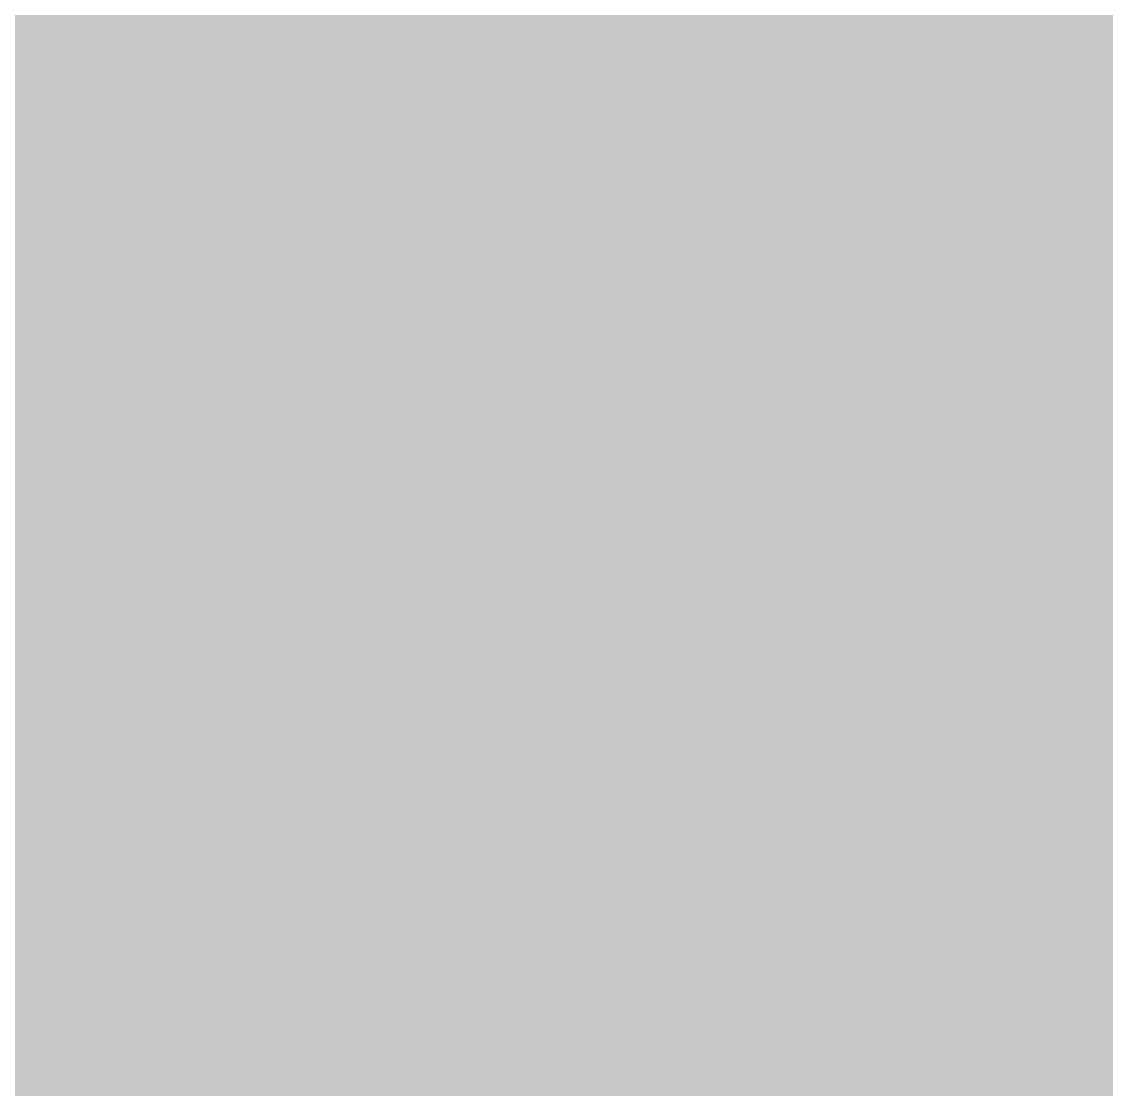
# Model space of a CAD drawing. Header units: inches. Extents: x 267136 to 306747, y 5028981 to 5062930.
# Drawn here: x 282080 to 285159, y 5035779 to 5038811 of the extents above; entities that cross this region are included whole.
import ezdxf

# ---------------------------------------------------------------- set-up
doc = ezdxf.new("R2010")
doc.units = ezdxf.units.IN
doc.header["$MEASUREMENT"] = 0

msp = doc.modelspace()

# ---------------------------------------------------------------- hatches: boundary and pattern name
for points in [[(282326.834, 5038659.736), (282261.694, 5038659.97), (282196.555, 5038660.204), (282131.415, 5038660.438), (282066.275, 5038660.674), (282001.136, 5038660.91), (281935.996, 5038661.146), (281870.856, 5038661.385), (281838.287, 5038661.503), (281838.626, 5038754.112), (281838.964, 5038846.721), (281839.303, 5038939.329), (281839.557, 5039008.785), (281872.125, 5039008.667), (281937.261, 5039008.429), (282002.396, 5039008.192), (282067.533, 5039007.956), (282132.669, 5039007.721), (282197.805, 5039007.485), (282262.94, 5039007.252), (282328.077, 5039007.019), (282327.828, 5038937.562), (282327.497, 5038844.953), (282327.165, 5038752.345), (282326.834, 5038659.736)], [(282815.381, 5038658.007), (282782.812, 5038658.121), (282652.532, 5038658.579), (282587.393, 5038658.81), (282522.253, 5038659.04), (282457.113, 5038659.271), (282391.974, 5038659.504), (282326.834, 5038659.736), (282327.165, 5038752.345), (282327.497, 5038844.953), (282327.828, 5038937.562), (282328.077, 5039007.019), (282393.213, 5039006.785), (282458.349, 5039006.554), (282523.484, 5039006.322), (282588.621, 5039006.091), (282653.757, 5039005.861), (282718.893, 5039005.632), (282784.028, 5039005.403), (282816.597, 5039005.289), (282816.354, 5038935.833), (282816.029, 5038843.225), (282815.705, 5038750.615), (282815.381, 5038658.007)], [(283303.928, 5038656.316), (283238.788, 5038656.539), (283173.648, 5038656.764), (283108.51, 5038656.988), (283043.37, 5038657.213), (282978.23, 5038657.439), (282913.091, 5038657.666), (282847.951, 5038657.894), (282815.381, 5038658.007), (282815.705, 5038750.615), (282816.029, 5038843.225), (282816.354, 5038935.833), (282816.597, 5039005.289), (282849.165, 5039005.175), (282979.437, 5039004.721), (283044.573, 5039004.495), (283174.845, 5039004.045), (283239.98, 5039003.821), (283305.117, 5039003.598), (283304.879, 5038934.142), (283304.562, 5038841.533), (283304.245, 5038748.925), (283303.928, 5038656.316)], [(283792.476, 5038654.663), (283759.905, 5038654.771), (283694.766, 5038654.99), (283564.486, 5038655.43), (283499.347, 5038655.65), (283434.207, 5038655.871), (283369.067, 5038656.094), (283303.928, 5038656.316), (283304.245, 5038748.925), (283304.562, 5038841.533), (283304.879, 5038934.142), (283305.117, 5039003.598), (283370.253, 5039003.375), (283435.389, 5039003.153), (283500.524, 5039002.932), (283565.661, 5039002.712), (283630.797, 5039002.491), (283695.933, 5039002.272), (283761.068, 5039002.054), (283793.637, 5039001.944), (283793.404, 5038932.488), (283793.095, 5038839.88), (283792.785, 5038747.271), (283792.476, 5038654.663)], [(284281.022, 5038653.048), (284215.883, 5038653.261), (284150.743, 5038653.475), (284085.604, 5038653.689), (284020.464, 5038653.904), (283955.324, 5038654.12), (283890.185, 5038654.337), (283825.045, 5038654.554), (283792.476, 5038654.663), (283792.785, 5038747.271), (283793.095, 5038839.88), (283793.404, 5038932.488), (283793.637, 5039001.944), (283826.205, 5039001.836), (283956.477, 5039001.402), (284021.613, 5039001.187), (284086.749, 5039000.971), (284217.021, 5039000.543), (284282.157, 5039000.33), (284281.93, 5038930.873), (284281.627, 5038838.265), (284281.325, 5038745.656), (284281.022, 5038653.048)], [(284769.569, 5038651.471), (284736.999, 5038651.574), (284671.859, 5038651.783), (284606.721, 5038651.992), (284476.441, 5038652.412), (284411.302, 5038652.623), (284346.162, 5038652.835), (284281.022, 5038653.048), (284281.325, 5038745.656), (284281.627, 5038838.265), (284281.93, 5038930.873), (284282.157, 5039000.33), (284347.293, 5039000.117), (284412.429, 5038999.905), (284477.564, 5038999.694), (284542.701, 5038999.483), (284607.837, 5038999.274), (284672.973, 5038999.064), (284738.108, 5038998.856), (284770.677, 5038998.753), (284770.455, 5038929.296), (284770.16, 5038836.687), (284769.864, 5038744.079), (284769.569, 5038651.471)], [(285258.116, 5038649.932), (285192.977, 5038650.135), (285127.837, 5038650.338), (285062.697, 5038650.543), (284997.558, 5038650.748), (284932.418, 5038650.953), (284867.278, 5038651.16), (284802.139, 5038651.367), (284769.569, 5038651.471), (284769.864, 5038744.079), (284770.16, 5038836.687), (284770.455, 5038929.296), (284770.677, 5038998.753), (284803.245, 5038998.648), (284868.381, 5038998.441), (284998.653, 5038998.029), (285063.789, 5038997.824), (285194.061, 5038997.416), (285259.197, 5038997.214), (285258.98, 5038927.757), (285258.692, 5038835.148), (285258.116, 5038649.932)], [(282325.592, 5038312.455), (282260.448, 5038312.688), (282195.305, 5038312.922), (282130.162, 5038313.157), (282065.019, 5038313.393), (281999.875, 5038313.629), (281934.732, 5038313.865), (281869.589, 5038314.103), (281837.018, 5038314.222), (281837.271, 5038383.678), (281837.61, 5038476.286), (281837.948, 5038568.895), (281838.287, 5038661.503), (281870.856, 5038661.385), (281935.996, 5038661.146), (282001.136, 5038660.91), (282066.275, 5038660.674), (282131.415, 5038660.438), (282196.555, 5038660.204), (282261.694, 5038659.97), (282326.834, 5038659.736), (282326.503, 5038567.128), (282326.171, 5038474.52), (282325.84, 5038381.911), (282325.592, 5038312.455)], [(282814.165, 5038310.726), (282781.594, 5038310.84), (282716.451, 5038311.068), (282651.308, 5038311.298), (282586.164, 5038311.527), (282521.021, 5038311.759), (282455.878, 5038311.99), (282390.734, 5038312.222), (282325.592, 5038312.455), (282325.84, 5038381.911), (282326.171, 5038474.52), (282326.503, 5038567.128), (282326.834, 5038659.736), (282391.974, 5038659.504), (282457.113, 5038659.271), (282522.253, 5038659.04), (282587.393, 5038658.81), (282652.532, 5038658.579), (282782.812, 5038658.121), (282815.381, 5038658.007), (282815.057, 5038565.398), (282814.732, 5038472.79), (282814.165, 5038310.726)], [(283302.739, 5038309.034), (283237.597, 5038309.258), (283172.453, 5038309.481), (283107.31, 5038309.706), (283042.167, 5038309.932), (282977.023, 5038310.157), (282846.737, 5038310.611), (282814.165, 5038310.726), (282814.732, 5038472.79), (282815.057, 5038565.398), (282815.381, 5038658.007), (282847.951, 5038657.894), (282913.091, 5038657.666), (282978.23, 5038657.439), (283043.37, 5038657.213), (283108.51, 5038656.988), (283173.648, 5038656.764), (283238.788, 5038656.539), (283303.928, 5038656.316), (283303.611, 5038563.708), (283303.294, 5038471.099), (283302.978, 5038378.49), (283302.739, 5038309.034)], [(283791.313, 5038307.381), (283758.742, 5038307.49), (283693.599, 5038307.709), (283628.455, 5038307.928), (283563.312, 5038308.147), (283498.169, 5038308.368), (283367.883, 5038308.812), (283302.739, 5038309.034), (283302.978, 5038378.49), (283303.294, 5038471.099), (283303.611, 5038563.708), (283303.928, 5038656.316), (283369.067, 5038656.094), (283434.207, 5038655.871), (283499.347, 5038655.65), (283564.486, 5038655.43), (283694.766, 5038654.99), (283759.905, 5038654.771), (283792.476, 5038654.663), (283792.165, 5038562.055), (283791.855, 5038469.446), (283791.546, 5038376.838), (283791.313, 5038307.381)], [(284279.888, 5038305.766), (284214.744, 5038305.979), (284149.602, 5038306.193), (284084.458, 5038306.407), (284019.314, 5038306.623), (283954.172, 5038306.839), (283889.028, 5038307.055), (283823.885, 5038307.272), (283791.313, 5038307.381), (283791.546, 5038376.838), (283791.855, 5038469.446), (283792.165, 5038562.055), (283792.476, 5038654.663), (283825.045, 5038654.554), (283890.185, 5038654.337), (283955.324, 5038654.12), (284020.464, 5038653.904), (284085.604, 5038653.689), (284150.743, 5038653.475), (284215.883, 5038653.261), (284281.022, 5038653.048), (284280.72, 5038560.439), (284280.114, 5038375.223), (284279.888, 5038305.766)], [(284768.462, 5038304.189), (284735.89, 5038304.293), (284670.747, 5038304.501), (284605.604, 5038304.711), (284540.461, 5038304.92), (284475.317, 5038305.131), (284410.174, 5038305.342), (284279.888, 5038305.766), (284280.114, 5038375.223), (284280.72, 5038560.439), (284281.022, 5038653.048), (284346.162, 5038652.835), (284411.302, 5038652.623), (284476.441, 5038652.412), (284606.721, 5038651.992), (284671.859, 5038651.783), (284736.999, 5038651.574), (284769.569, 5038651.471), (284769.273, 5038558.862), (284768.979, 5038466.254), (284768.684, 5038373.646), (284768.462, 5038304.189)], [(285257.036, 5038302.649), (285191.893, 5038302.853), (285126.749, 5038303.057), (285061.606, 5038303.261), (284996.463, 5038303.466), (284931.319, 5038303.672), (284866.177, 5038303.878), (284801.033, 5038304.085), (284768.462, 5038304.189), (284768.684, 5038373.646), (284768.979, 5038466.254), (284769.273, 5038558.862), (284769.569, 5038651.471), (284802.139, 5038651.367), (284867.278, 5038651.16), (284932.418, 5038650.953), (284997.558, 5038650.748), (285062.697, 5038650.543), (285127.837, 5038650.338), (285192.977, 5038650.135), (285258.116, 5038649.932), (285257.828, 5038557.323), (285257.54, 5038464.715), (285257.252, 5038372.106), (285257.036, 5038302.649)], [(282324.349, 5037965.173), (282259.202, 5037965.406), (282194.056, 5037965.641), (282128.908, 5037965.875), (282063.762, 5037966.111), (281998.615, 5037966.347), (281868.321, 5037966.821), (281835.748, 5037966.94), (281835.917, 5038013.244), (281836.256, 5038105.853), (281836.594, 5038198.461), (281836.933, 5038291.069), (281837.018, 5038314.222), (281869.589, 5038314.103), (281934.732, 5038313.865), (281999.875, 5038313.629), (282065.019, 5038313.393), (282130.162, 5038313.157), (282195.305, 5038312.922), (282260.448, 5038312.688), (282325.592, 5038312.455), (282325.509, 5038289.303), (282325.178, 5038196.694), (282324.846, 5038104.086), (282324.515, 5038011.478), (282324.349, 5037965.173)], [(282812.95, 5037963.444), (282780.377, 5037963.558), (282715.229, 5037963.787), (282650.083, 5037964.017), (282584.937, 5037964.246), (282519.789, 5037964.477), (282454.643, 5037964.708), (282389.496, 5037964.94), (282324.349, 5037965.173), (282324.515, 5038011.478), (282324.846, 5038104.086), (282325.178, 5038196.694), (282325.509, 5038289.303), (282325.592, 5038312.455), (282390.734, 5038312.222), (282455.878, 5038311.99), (282521.021, 5038311.759), (282586.164, 5038311.527), (282651.308, 5038311.298), (282716.451, 5038311.068), (282781.594, 5038310.84), (282814.165, 5038310.726), (282814.084, 5038287.573), (282813.761, 5038194.965), (282813.437, 5038102.356), (282813.112, 5038009.748), (282812.95, 5037963.444)], [(283301.551, 5037961.753), (283236.404, 5037961.977), (283171.258, 5037962.2), (283106.11, 5037962.425), (283040.964, 5037962.65), (282975.817, 5037962.876), (282845.523, 5037963.33), (282812.95, 5037963.444), (282813.112, 5038009.748), (282813.437, 5038102.356), (282813.761, 5038194.965), (282814.084, 5038287.573), (282814.165, 5038310.726), (282846.737, 5038310.611), (282977.023, 5038310.157), (283042.167, 5038309.932), (283107.31, 5038309.706), (283172.453, 5038309.481), (283237.597, 5038309.258), (283302.739, 5038309.034), (283302.66, 5038285.882), (283302.344, 5038193.273), (283302.026, 5038100.665), (283301.71, 5038008.057), (283301.551, 5037961.753)], [(283790.152, 5037960.1), (283757.579, 5037960.209), (283692.432, 5037960.428), (283627.285, 5037960.646), (283562.139, 5037960.866), (283496.991, 5037961.087), (283431.845, 5037961.309), (283366.698, 5037961.53), (283301.551, 5037961.753), (283301.71, 5038008.057), (283302.026, 5038100.665), (283302.344, 5038193.273), (283302.66, 5038285.882), (283302.739, 5038309.034), (283367.883, 5038308.812), (283498.169, 5038308.368), (283563.312, 5038308.147), (283628.455, 5038307.928), (283693.599, 5038307.709), (283758.742, 5038307.49), (283791.313, 5038307.381), (283791.236, 5038284.229), (283790.927, 5038191.621), (283790.616, 5038099.013), (283790.307, 5038006.404), (283790.152, 5037960.1)], [(284278.753, 5037958.484), (284213.606, 5037958.697), (284148.46, 5037958.911), (284083.312, 5037959.126), (284018.166, 5037959.341), (283953.02, 5037959.557), (283887.872, 5037959.773), (283822.726, 5037959.991), (283790.152, 5037960.1), (283790.307, 5038006.404), (283790.616, 5038099.013), (283790.927, 5038191.621), (283791.236, 5038284.229), (283791.313, 5038307.381), (283823.885, 5038307.272), (283889.028, 5038307.055), (283954.172, 5038306.839), (284019.314, 5038306.623), (284084.458, 5038306.407), (284149.602, 5038306.193), (284214.744, 5038305.979), (284279.888, 5038305.766), (284279.812, 5038282.614), (284279.51, 5038190.006), (284279.207, 5038097.397), (284278.904, 5038004.789), (284278.753, 5037958.484)], [(284767.354, 5037956.907), (284734.781, 5037957.012), (284669.634, 5037957.22), (284604.487, 5037957.429), (284539.341, 5037957.639), (284474.193, 5037957.85), (284409.047, 5037958.061), (284343.9, 5037958.272), (284278.753, 5037958.484), (284278.904, 5038004.789), (284279.207, 5038097.397), (284279.51, 5038190.006), (284279.812, 5038282.614), (284279.888, 5038305.766), (284410.174, 5038305.342), (284475.317, 5038305.131), (284540.461, 5038304.92), (284605.604, 5038304.711), (284670.747, 5038304.501), (284735.89, 5038304.293), (284768.462, 5038304.189), (284768.388, 5038281.037), (284768.093, 5038188.429), (284767.797, 5038095.82), (284767.502, 5038003.212), (284767.354, 5037956.907)], [(285255.955, 5037955.368), (285190.809, 5037955.571), (285060.515, 5037955.979), (284995.368, 5037956.185), (284930.222, 5037956.391), (284865.074, 5037956.597), (284799.928, 5037956.804), (284767.354, 5037956.907), (284767.502, 5038003.212), (284767.797, 5038095.82), (284768.093, 5038188.429), (284768.388, 5038281.037), (284768.462, 5038304.189), (284801.033, 5038304.085), (284866.177, 5038303.878), (284931.319, 5038303.672), (284996.463, 5038303.466), (285061.606, 5038303.261), (285126.749, 5038303.057), (285191.893, 5038302.853), (285257.036, 5038302.649), (285256.964, 5038279.498), (285256.676, 5038186.89), (285256.388, 5038094.281), (285256.1, 5038001.673), (285255.955, 5037955.368)], [(282323.106, 5037617.892), (282257.956, 5037618.125), (282192.806, 5037618.359), (282127.655, 5037618.594), (282062.505, 5037618.829), (281997.354, 5037619.065), (281932.204, 5037619.303), (281867.054, 5037619.54), (281834.479, 5037619.659), (281834.563, 5037642.811), (281834.901, 5037735.419), (281835.24, 5037828.027), (281835.578, 5037920.636), (281835.748, 5037966.94), (281868.321, 5037966.821), (281998.615, 5037966.347), (282063.762, 5037966.111), (282128.908, 5037965.875), (282194.056, 5037965.641), (282259.202, 5037965.406), (282324.349, 5037965.173), (282324.184, 5037918.869), (282323.852, 5037826.261), (282323.521, 5037733.652), (282323.106, 5037617.892)], [(282811.734, 5037616.163), (282779.159, 5037616.276), (282714.009, 5037616.506), (282648.858, 5037616.734), (282583.708, 5037616.965), (282518.558, 5037617.195), (282453.407, 5037617.427), (282388.257, 5037617.659), (282323.106, 5037617.892), (282323.521, 5037733.652), (282323.852, 5037826.261), (282324.184, 5037918.869), (282324.349, 5037965.173), (282389.496, 5037964.94), (282454.643, 5037964.708), (282519.789, 5037964.477), (282584.937, 5037964.246), (282650.083, 5037964.017), (282715.229, 5037963.787), (282780.377, 5037963.558), (282812.95, 5037963.444), (282812.788, 5037917.14), (282812.464, 5037824.531), (282812.14, 5037731.923), (282811.815, 5037639.314), (282811.734, 5037616.163)], [(283300.362, 5037614.472), (283235.212, 5037614.694), (283170.062, 5037614.919), (283104.911, 5037615.144), (283039.761, 5037615.369), (282974.61, 5037615.595), (282909.46, 5037615.821), (282844.31, 5037616.049), (282811.734, 5037616.163), (282811.815, 5037639.314), (282812.14, 5037731.923), (282812.464, 5037824.531), (282812.788, 5037917.14), (282812.95, 5037963.444), (282845.523, 5037963.33), (282975.817, 5037962.876), (283040.964, 5037962.65), (283106.11, 5037962.425), (283171.258, 5037962.2), (283236.404, 5037961.977), (283301.551, 5037961.753), (283301.393, 5037915.448), (283301.075, 5037822.84), (283300.759, 5037730.232), (283300.441, 5037637.624), (283300.362, 5037614.472)], [(283788.99, 5037612.818), (283756.415, 5037612.928), (283691.265, 5037613.146), (283626.114, 5037613.365), (283560.964, 5037613.585), (283495.813, 5037613.806), (283430.663, 5037614.027), (283365.513, 5037614.249), (283300.362, 5037614.472), (283300.441, 5037637.624), (283300.759, 5037730.232), (283301.075, 5037822.84), (283301.393, 5037915.448), (283301.551, 5037961.753), (283366.698, 5037961.53), (283431.845, 5037961.309), (283496.991, 5037961.087), (283562.139, 5037960.866), (283627.285, 5037960.646), (283692.432, 5037960.428), (283757.579, 5037960.209), (283790.152, 5037960.1), (283789.997, 5037913.796), (283789.687, 5037821.187), (283789.378, 5037728.579), (283789.068, 5037635.971), (283788.99, 5037612.818)], [(284277.619, 5037611.203), (284212.469, 5037611.416), (284147.317, 5037611.63), (284017.017, 5037612.06), (283951.866, 5037612.275), (283886.716, 5037612.492), (283821.565, 5037612.71), (283788.99, 5037612.818), (283789.068, 5037635.971), (283789.378, 5037728.579), (283789.687, 5037821.187), (283789.997, 5037913.796), (283790.152, 5037960.1), (283822.726, 5037959.991), (283887.872, 5037959.773), (283953.02, 5037959.557), (284018.166, 5037959.341), (284083.312, 5037959.126), (284148.46, 5037958.911), (284213.606, 5037958.697), (284278.753, 5037958.484), (284278.602, 5037912.181), (284278.3, 5037819.572), (284277.997, 5037726.964), (284277.694, 5037634.355), (284277.619, 5037611.203)], [(284766.247, 5037609.626), (284733.672, 5037609.73), (284668.521, 5037609.938), (284603.371, 5037610.147), (284538.221, 5037610.357), (284473.07, 5037610.567), (284342.77, 5037610.991), (284277.619, 5037611.203), (284277.694, 5037634.355), (284277.997, 5037726.964), (284278.3, 5037819.572), (284278.602, 5037912.181), (284278.753, 5037958.484), (284343.9, 5037958.272), (284409.047, 5037958.061), (284474.193, 5037957.85), (284539.341, 5037957.639), (284604.487, 5037957.429), (284669.634, 5037957.22), (284734.781, 5037957.012), (284767.354, 5037956.907), (284767.206, 5037910.604), (284766.911, 5037817.995), (284766.616, 5037725.387), (284766.32, 5037632.778), (284766.247, 5037609.626)], [(285254.875, 5037608.087), (285189.725, 5037608.29), (285124.574, 5037608.494), (285059.424, 5037608.698), (284994.273, 5037608.903), (284929.123, 5037609.108), (284863.973, 5037609.315), (284798.822, 5037609.522), (284766.247, 5037609.626), (284766.32, 5037632.778), (284766.616, 5037725.387), (284766.911, 5037817.995), (284767.206, 5037910.604), (284767.354, 5037956.907), (284799.928, 5037956.804), (284865.074, 5037956.597), (284930.222, 5037956.391), (284995.368, 5037956.185), (285060.515, 5037955.979), (285190.809, 5037955.571), (285255.955, 5037955.368), (285255.812, 5037909.064), (285255.523, 5037816.456), (285255.235, 5037723.848), (285254.947, 5037631.239), (285254.875, 5037608.087)], [(282321.864, 5037270.61), (282256.71, 5037270.844), (282191.556, 5037271.078), (282126.402, 5037271.313), (282061.248, 5037271.549), (281996.094, 5037271.784), (281930.94, 5037272.021), (281833.209, 5037272.378), (281833.548, 5037364.986), (281833.886, 5037457.595), (281834.225, 5037550.203), (281834.479, 5037619.659), (281867.054, 5037619.54), (281932.204, 5037619.303), (281997.354, 5037619.065), (282062.505, 5037618.829), (282127.655, 5037618.594), (282192.806, 5037618.359), (282257.956, 5037618.125), (282323.106, 5037617.892), (282322.858, 5037548.436), (282322.526, 5037455.827), (282322.195, 5037363.219), (282321.864, 5037270.61)], [(282810.52, 5037268.882), (282777.942, 5037268.996), (282647.634, 5037269.454), (282517.326, 5037269.914), (282321.864, 5037270.61), (282322.195, 5037363.219), (282322.526, 5037455.827), (282322.858, 5037548.436), (282323.106, 5037617.892), (282388.257, 5037617.659), (282453.407, 5037617.427), (282518.558, 5037617.195), (282583.708, 5037616.965), (282648.858, 5037616.734), (282714.009, 5037616.506), (282779.159, 5037616.276), (282811.734, 5037616.163), (282811.491, 5037546.706), (282810.843, 5037361.49), (282810.52, 5037268.882)], [(283299.174, 5037267.19), (283234.021, 5037267.414), (283168.866, 5037267.638), (283103.712, 5037267.862), (283038.559, 5037268.088), (282973.404, 5037268.313), (282908.25, 5037268.54), (282843.096, 5037268.768), (282810.52, 5037268.882), (282810.843, 5037361.49), (282811.491, 5037546.706), (282811.734, 5037616.163), (282844.31, 5037616.049), (282909.46, 5037615.821), (282974.61, 5037615.595), (283039.761, 5037615.369), (283104.911, 5037615.144), (283170.062, 5037614.919), (283235.212, 5037614.694), (283300.362, 5037614.472), (283300.125, 5037545.016), (283299.808, 5037452.407), (283299.491, 5037359.799), (283299.174, 5037267.19)], [(283787.829, 5037265.537), (283755.252, 5037265.646), (283690.099, 5037265.865), (283624.944, 5037266.084), (283494.636, 5037266.524), (283364.328, 5037266.968), (283299.174, 5037267.19), (283299.491, 5037359.799), (283299.808, 5037452.407), (283300.125, 5037545.016), (283300.362, 5037614.472), (283365.513, 5037614.249), (283430.663, 5037614.027), (283495.813, 5037613.806), (283560.964, 5037613.585), (283626.114, 5037613.365), (283691.265, 5037613.146), (283756.415, 5037612.928), (283788.99, 5037612.818), (283788.759, 5037543.362), (283788.448, 5037450.754), (283788.139, 5037358.146), (283787.829, 5037265.537)], [(284276.484, 5037263.922), (284211.33, 5037264.136), (284146.177, 5037264.35), (284081.022, 5037264.563), (283950.714, 5037264.995), (283885.561, 5037265.211), (283820.406, 5037265.429), (283787.829, 5037265.537), (283788.139, 5037358.146), (283788.448, 5037450.754), (283788.759, 5037543.362), (283788.99, 5037612.818), (283821.565, 5037612.71), (283886.716, 5037612.492), (283951.866, 5037612.275), (284017.017, 5037612.06), (284147.317, 5037611.63), (284212.469, 5037611.416), (284277.619, 5037611.203), (284277.392, 5037541.747), (284277.089, 5037449.139), (284276.787, 5037356.53), (284276.484, 5037263.922)], [(284765.14, 5037262.345), (284732.562, 5037262.449), (284667.408, 5037262.657), (284602.254, 5037262.866), (284537.101, 5037263.076), (284471.946, 5037263.287), (284406.792, 5037263.498), (284341.639, 5037263.71), (284276.484, 5037263.922), (284276.787, 5037356.53), (284277.089, 5037449.139), (284277.392, 5037541.747), (284277.619, 5037611.203), (284342.77, 5037610.991), (284473.07, 5037610.567), (284538.221, 5037610.357), (284603.371, 5037610.147), (284668.521, 5037609.938), (284733.672, 5037609.73), (284766.247, 5037609.626), (284766.025, 5037540.17), (284765.73, 5037447.562), (284765.435, 5037354.953), (284765.14, 5037262.345)], [(285253.795, 5037260.806), (285188.641, 5037261.009), (285123.486, 5037261.213), (285058.332, 5037261.417), (284993.179, 5037261.622), (284928.024, 5037261.828), (284862.87, 5037262.034), (284797.717, 5037262.241), (284765.14, 5037262.345), (284765.435, 5037354.953), (284765.73, 5037447.562), (284766.025, 5037540.17), (284766.247, 5037609.626), (284798.822, 5037609.522), (284863.973, 5037609.315), (284929.123, 5037609.108), (284994.273, 5037608.903), (285059.424, 5037608.698), (285124.574, 5037608.494), (285189.725, 5037608.29), (285254.875, 5037608.087), (285254.659, 5037538.631), (285254.371, 5037446.022), (285253.795, 5037260.806)], [(282320.622, 5036923.33), (282255.464, 5036923.563), (282190.307, 5036923.797), (282125.148, 5036924.032), (281994.834, 5036924.504), (281929.676, 5036924.74), (281864.519, 5036924.978), (281831.939, 5036925.097), (281832.193, 5036994.553), (281832.532, 5037087.161), (281832.87, 5037179.77), (281833.209, 5037272.378), (281930.94, 5037272.021), (281996.094, 5037271.784), (282061.248, 5037271.549), (282126.402, 5037271.313), (282191.556, 5037271.078), (282321.864, 5037270.61), (282321.532, 5037178.002), (282321.201, 5037085.395), (282320.87, 5036992.786), (282320.622, 5036923.33)], [(282809.304, 5036921.601), (282776.725, 5036921.715), (282711.567, 5036921.943), (282646.41, 5036922.173), (282581.252, 5036922.403), (282516.095, 5036922.634), (282450.937, 5036922.865), (282385.779, 5036923.097), (282320.622, 5036923.33), (282320.87, 5036992.786), (282321.201, 5037085.395), (282321.532, 5037178.002), (282321.864, 5037270.61), (282517.326, 5037269.914), (282647.634, 5037269.454), (282777.942, 5037268.996), (282810.52, 5037268.882), (282810.195, 5037176.273), (282809.304, 5036921.601)], [(283297.985, 5036919.909), (283232.828, 5036920.133), (283167.671, 5036920.356), (283102.513, 5036920.581), (283037.355, 5036920.807), (282972.198, 5036921.032), (282907.04, 5036921.26), (282841.883, 5036921.486), (282809.304, 5036921.601), (282810.195, 5037176.273), (282810.52, 5037268.882), (282843.096, 5037268.768), (282908.25, 5037268.54), (282973.404, 5037268.313), (283038.559, 5037268.088), (283103.712, 5037267.862), (283168.866, 5037267.638), (283234.021, 5037267.414), (283299.174, 5037267.19), (283298.54, 5037081.974), (283298.224, 5036989.365), (283297.985, 5036919.909)], [(283786.668, 5036918.257), (283754.089, 5036918.365), (283688.932, 5036918.584), (283623.773, 5036918.803), (283558.616, 5036919.023), (283493.459, 5036919.244), (283428.301, 5036919.465), (283363.144, 5036919.687), (283297.985, 5036919.909), (283298.224, 5036989.365), (283298.54, 5037081.974), (283299.174, 5037267.19), (283429.482, 5037266.746), (283494.636, 5037266.524), (283624.944, 5037266.084), (283690.099, 5037265.865), (283755.252, 5037265.646), (283787.829, 5037265.537), (283787.52, 5037172.929), (283787.21, 5037080.32), (283786.9, 5036987.713), (283786.668, 5036918.257)], [(284275.35, 5036916.642), (284210.192, 5036916.854), (284145.035, 5036917.068), (284079.877, 5036917.282), (284014.72, 5036917.498), (283949.562, 5036917.714), (283884.404, 5036917.931), (283819.247, 5036918.147), (283786.668, 5036918.257), (283786.9, 5036987.713), (283787.21, 5037080.32), (283787.52, 5037172.929), (283787.829, 5037265.537), (283820.406, 5037265.429), (283885.561, 5037265.211), (283950.714, 5037264.995), (284081.022, 5037264.563), (284146.177, 5037264.35), (284211.33, 5037264.136), (284276.484, 5037263.922), (284276.182, 5037171.313), (284275.879, 5037078.706), (284275.577, 5036986.098), (284275.35, 5036916.642)], [(284764.032, 5036915.064), (284731.453, 5036915.168), (284666.296, 5036915.377), (284535.98, 5036915.795), (284470.823, 5036916.006), (284405.665, 5036916.217), (284340.508, 5036916.429), (284275.35, 5036916.642), (284275.577, 5036986.098), (284275.879, 5037078.706), (284276.182, 5037171.313), (284276.484, 5037263.922), (284341.639, 5037263.71), (284406.792, 5037263.498), (284471.946, 5037263.287), (284537.101, 5037263.076), (284602.254, 5037262.866), (284667.408, 5037262.657), (284732.562, 5037262.449), (284765.14, 5037262.345), (284764.844, 5037169.736), (284764.549, 5037077.129), (284764.254, 5036984.521), (284764.032, 5036915.064)], [(285252.714, 5036913.525), (285187.557, 5036913.728), (285057.241, 5036914.136), (284992.084, 5036914.341), (284926.926, 5036914.547), (284861.769, 5036914.753), (284796.611, 5036914.96), (284764.032, 5036915.064), (284764.254, 5036984.521), (284764.549, 5037077.129), (284764.844, 5037169.736), (284765.14, 5037262.345), (284797.717, 5037262.241), (284862.87, 5037262.034), (284928.024, 5037261.828), (284993.179, 5037261.622), (285058.332, 5037261.417), (285123.486, 5037261.213), (285188.641, 5037261.009), (285253.795, 5037260.806), (285253.507, 5037168.197), (285253.219, 5037075.59), (285252.931, 5036982.981), (285252.714, 5036913.525)], [(282319.379, 5036576.049), (282254.218, 5036576.282), (282189.057, 5036576.517), (282123.896, 5036576.751), (282058.734, 5036576.986), (281928.412, 5036577.46), (281863.251, 5036577.697), (281830.67, 5036577.816), (281830.84, 5036624.12), (281831.178, 5036716.729), (281831.517, 5036809.337), (281831.854, 5036901.945), (281831.939, 5036925.097), (281864.519, 5036924.978), (281929.676, 5036924.74), (281994.834, 5036924.504), (282125.148, 5036924.032), (282190.307, 5036923.797), (282255.464, 5036923.563), (282320.622, 5036923.33), (282320.539, 5036900.178), (282320.208, 5036807.569), (282319.876, 5036714.961), (282319.545, 5036622.354), (282319.379, 5036576.049)], [(282808.089, 5036574.32), (282775.508, 5036574.434), (282645.186, 5036574.892), (282580.024, 5036575.122), (282449.702, 5036575.584), (282384.541, 5036575.816), (282319.379, 5036576.049), (282319.545, 5036622.354), (282319.876, 5036714.961), (282320.208, 5036807.569), (282320.539, 5036900.178), (282320.622, 5036923.33), (282385.779, 5036923.097), (282450.937, 5036922.865), (282516.095, 5036922.634), (282581.252, 5036922.403), (282646.41, 5036922.173), (282711.567, 5036921.943), (282809.304, 5036921.601), (282809.223, 5036898.448), (282808.898, 5036805.841), (282808.574, 5036713.232), (282808.25, 5036620.624), (282808.089, 5036574.32)], [(283296.798, 5036572.629), (283231.637, 5036572.852), (283166.476, 5036573.076), (283101.313, 5036573.301), (283036.152, 5036573.526), (282970.991, 5036573.752), (282840.669, 5036574.206), (282808.089, 5036574.32), (282808.25, 5036620.624), (282808.574, 5036713.232), (282808.898, 5036805.841), (282809.223, 5036898.448), (282809.304, 5036921.601), (282841.883, 5036921.486), (282907.04, 5036921.26), (282972.198, 5036921.032), (283037.355, 5036920.807), (283102.513, 5036920.581), (283167.671, 5036920.356), (283232.828, 5036920.133), (283297.985, 5036919.909), (283297.906, 5036896.758), (283297.59, 5036804.149), (283297.272, 5036711.541), (283296.956, 5036618.933), (283296.798, 5036572.629)], [(283785.507, 5036570.976), (283752.926, 5036571.085), (283687.765, 5036571.303), (283622.604, 5036571.522), (283557.442, 5036571.742), (283492.281, 5036571.963), (283427.12, 5036572.185), (283361.959, 5036572.406), (283296.798, 5036572.629), (283296.956, 5036618.933), (283297.272, 5036711.541), (283297.59, 5036804.149), (283297.906, 5036896.758), (283297.985, 5036919.909), (283363.144, 5036919.687), (283428.301, 5036919.465), (283493.459, 5036919.244), (283558.616, 5036919.023), (283623.773, 5036918.803), (283688.932, 5036918.584), (283754.089, 5036918.365), (283786.668, 5036918.257), (283786.591, 5036895.104), (283785.971, 5036709.888), (283785.661, 5036617.279), (283785.507, 5036570.976)], [(284274.216, 5036569.36), (284209.055, 5036569.573), (284143.894, 5036569.787), (284078.732, 5036570.002), (284013.571, 5036570.217), (283948.41, 5036570.433), (283883.248, 5036570.649), (283818.087, 5036570.867), (283785.507, 5036570.976), (283785.661, 5036617.279), (283785.971, 5036709.888), (283786.591, 5036895.104), (283786.668, 5036918.257), (283819.247, 5036918.147), (283884.404, 5036917.931), (283949.562, 5036917.714), (284014.72, 5036917.498), (284079.877, 5036917.282), (284145.035, 5036917.068), (284210.192, 5036916.854), (284275.35, 5036916.642), (284275.274, 5036893.489), (284274.972, 5036800.881), (284274.669, 5036708.272), (284274.367, 5036615.665), (284274.216, 5036569.36)], [(284762.925, 5036567.783), (284730.344, 5036567.888), (284665.183, 5036568.096), (284600.021, 5036568.305), (284469.699, 5036568.725), (284404.538, 5036568.937), (284339.377, 5036569.148), (284274.216, 5036569.36), (284274.367, 5036615.665), (284274.669, 5036708.272), (284274.972, 5036800.881), (284275.274, 5036893.489), (284275.35, 5036916.642), (284340.508, 5036916.429), (284405.665, 5036916.217), (284470.823, 5036916.006), (284535.98, 5036915.795), (284666.296, 5036915.377), (284731.453, 5036915.168), (284764.032, 5036915.064), (284763.958, 5036891.912), (284763.663, 5036799.304), (284763.368, 5036706.695), (284763.072, 5036614.088), (284762.925, 5036567.783)], [(285251.634, 5036566.244), (285186.473, 5036566.447), (285121.312, 5036566.651), (285056.15, 5036566.855), (284990.989, 5036567.061), (284925.828, 5036567.266), (284795.506, 5036567.68), (284762.925, 5036567.783), (284763.072, 5036614.088), (284763.368, 5036706.695), (284763.663, 5036799.304), (284763.958, 5036891.912), (284764.032, 5036915.064), (284796.611, 5036914.96), (284861.769, 5036914.753), (284926.926, 5036914.547), (284992.084, 5036914.341), (285057.241, 5036914.136), (285187.557, 5036913.728), (285252.714, 5036913.525), (285252.643, 5036890.373), (285252.354, 5036797.765), (285252.066, 5036705.156), (285251.634, 5036566.244)], [(282318.137, 5036228.769), (282252.973, 5036229.002), (282187.808, 5036229.236), (282057.478, 5036229.706), (281992.313, 5036229.942), (281927.148, 5036230.179), (281861.983, 5036230.417), (281829.401, 5036230.536), (281829.485, 5036253.687), (281829.824, 5036346.296), (281830.162, 5036438.904), (281830.501, 5036531.512), (281830.67, 5036577.816), (281863.251, 5036577.697), (281993.573, 5036577.223), (282058.734, 5036576.986), (282123.896, 5036576.751), (282189.057, 5036576.517), (282254.218, 5036576.282), (282319.379, 5036576.049), (282319.214, 5036529.745), (282318.883, 5036437.137), (282318.551, 5036344.528), (282318.22, 5036251.921), (282318.137, 5036228.769)], [(282806.873, 5036227.039), (282774.291, 5036227.153), (282643.961, 5036227.611), (282578.797, 5036227.842), (282513.632, 5036228.072), (282383.302, 5036228.536), (282318.137, 5036228.769), (282318.22, 5036251.921), (282318.551, 5036344.528), (282318.883, 5036437.137), (282319.214, 5036529.745), (282319.379, 5036576.049), (282384.541, 5036575.816), (282449.702, 5036575.584), (282580.024, 5036575.122), (282645.186, 5036574.892), (282775.508, 5036574.434), (282808.089, 5036574.32), (282807.927, 5036528.016), (282807.603, 5036435.407), (282807.278, 5036342.8), (282806.954, 5036250.191), (282806.873, 5036227.039)], [(283295.609, 5036225.349), (283230.444, 5036225.571), (283165.279, 5036225.796), (283100.115, 5036226.021), (283034.95, 5036226.245), (282969.785, 5036226.472), (282904.62, 5036226.698), (282839.456, 5036226.926), (282806.873, 5036227.039), (282806.954, 5036250.191), (282807.278, 5036342.8), (282807.603, 5036435.407), (282807.927, 5036528.016), (282808.089, 5036574.32), (282840.669, 5036574.206), (282970.991, 5036573.752), (283036.152, 5036573.526), (283101.313, 5036573.301), (283166.476, 5036573.076), (283231.637, 5036572.852), (283296.798, 5036572.629), (283296.639, 5036526.324), (283296.322, 5036433.717), (283296.006, 5036341.108), (283295.688, 5036248.5), (283295.609, 5036225.349)], [(283784.346, 5036223.695), (283751.763, 5036223.804), (283686.599, 5036224.022), (283556.269, 5036224.462), (283491.104, 5036224.683), (283425.938, 5036224.903), (283360.774, 5036225.126), (283295.609, 5036225.349), (283295.688, 5036248.5), (283296.006, 5036341.108), (283296.322, 5036433.717), (283296.639, 5036526.324), (283296.798, 5036572.629), (283361.959, 5036572.406), (283427.12, 5036572.185), (283492.281, 5036571.963), (283557.442, 5036571.742), (283622.604, 5036571.522), (283687.765, 5036571.303), (283752.926, 5036571.085), (283785.507, 5036570.976), (283785.352, 5036524.672), (283785.042, 5036432.063), (283784.732, 5036339.455), (283784.423, 5036246.847), (283784.346, 5036223.695)], [(284273.081, 5036222.08), (284207.917, 5036222.293), (284142.752, 5036222.507), (284012.422, 5036222.937), (283947.258, 5036223.152), (283816.928, 5036223.586), (283784.346, 5036223.695), (283784.423, 5036246.847), (283784.732, 5036339.455), (283785.042, 5036432.063), (283785.352, 5036524.672), (283785.507, 5036570.976), (283818.087, 5036570.867), (283883.248, 5036570.649), (283948.41, 5036570.433), (284013.571, 5036570.217), (284078.732, 5036570.002), (284143.894, 5036569.787), (284209.055, 5036569.573), (284274.216, 5036569.36), (284274.064, 5036523.057), (284273.762, 5036430.448), (284273.46, 5036337.84), (284273.157, 5036245.232), (284273.081, 5036222.08)], [(284761.817, 5036220.503), (284729.235, 5036220.606), (284598.905, 5036221.024), (284533.741, 5036221.234), (284468.576, 5036221.444), (284403.411, 5036221.655), (284338.246, 5036221.867), (284273.081, 5036222.08), (284273.157, 5036245.232), (284273.46, 5036337.84), (284273.762, 5036430.448), (284274.064, 5036523.057), (284274.216, 5036569.36), (284339.377, 5036569.148), (284404.538, 5036568.937), (284469.699, 5036568.725), (284600.021, 5036568.305), (284665.183, 5036568.096), (284730.344, 5036567.888), (284762.925, 5036567.783), (284762.777, 5036521.479), (284761.892, 5036243.655), (284761.817, 5036220.503)], [(285250.554, 5036218.964), (285185.389, 5036219.167), (285120.225, 5036219.37), (284989.895, 5036219.78), (284924.729, 5036219.985), (284859.564, 5036220.192), (284794.4, 5036220.399), (284761.817, 5036220.503), (284761.892, 5036243.655), (284762.777, 5036521.479), (284762.925, 5036567.783), (284795.506, 5036567.68), (284925.828, 5036567.266), (284990.989, 5036567.061), (285056.15, 5036566.855), (285121.312, 5036566.651), (285186.473, 5036566.447), (285251.634, 5036566.244), (285250.914, 5036334.724), (285250.626, 5036242.115), (285250.554, 5036218.964)], [(282316.895, 5035881.488), (282251.727, 5035881.722), (282186.559, 5035881.956), (282121.39, 5035882.19), (282056.222, 5035882.426), (281991.053, 5035882.662), (281925.885, 5035882.898), (281860.716, 5035883.137), (281828.132, 5035883.255), (281828.471, 5035975.863), (281828.809, 5036068.472), (281829.147, 5036161.079), (281829.401, 5036230.536), (281861.983, 5036230.417), (281927.148, 5036230.179), (281992.313, 5036229.942), (282057.478, 5036229.706), (282187.808, 5036229.236), (282252.973, 5036229.002), (282318.137, 5036228.769), (282317.889, 5036159.312), (282317.558, 5036066.704), (282317.227, 5035974.097), (282316.895, 5035881.488)], [(282805.658, 5035879.759), (282773.074, 5035879.873), (282707.905, 5035880.102), (282642.737, 5035880.331), (282577.568, 5035880.562), (282512.4, 5035880.792), (282447.231, 5035881.023), (282382.063, 5035881.256), (282316.895, 5035881.488), (282317.227, 5035974.097), (282317.558, 5036066.704), (282317.889, 5036159.312), (282318.137, 5036228.769), (282383.302, 5036228.536), (282513.632, 5036228.072), (282578.797, 5036227.842), (282643.961, 5036227.611), (282774.291, 5036227.153), (282806.873, 5036227.039), (282806.63, 5036157.583), (282806.307, 5036064.976), (282805.982, 5035972.367), (282805.658, 5035879.759)], [(283294.421, 5035878.067), (283229.253, 5035878.291), (283164.084, 5035878.515), (283098.916, 5035878.74), (283033.747, 5035878.965), (282968.579, 5035879.191), (282903.411, 5035879.418), (282838.242, 5035879.646), (282805.658, 5035879.759), (282805.982, 5035972.367), (282806.307, 5036064.976), (282806.63, 5036157.583), (282806.873, 5036227.039), (282839.456, 5036226.926), (282904.62, 5036226.698), (282969.785, 5036226.472), (283034.95, 5036226.245), (283100.115, 5036226.021), (283165.279, 5036225.796), (283230.444, 5036225.571), (283295.609, 5036225.349), (283295.372, 5036155.893), (283295.055, 5036063.284), (283294.738, 5035970.676), (283294.421, 5035878.067)], [(283783.185, 5035876.415), (283750.6, 5035876.523), (283685.432, 5035876.742), (283620.264, 5035876.962), (283555.095, 5035877.182), (283489.927, 5035877.402), (283424.758, 5035877.623), (283359.59, 5035877.846), (283294.421, 5035878.067), (283294.738, 5035970.676), (283295.055, 5036063.284), (283295.372, 5036155.893), (283295.609, 5036225.349), (283360.774, 5036225.126), (283425.938, 5036224.903), (283491.104, 5036224.683), (283556.269, 5036224.462), (283686.599, 5036224.022), (283751.763, 5036223.804), (283784.346, 5036223.695), (283784.113, 5036154.239), (283783.804, 5036061.631), (283783.494, 5035969.022), (283783.185, 5035876.415)], [(284271.947, 5035874.8), (284206.779, 5035875.013), (284141.61, 5035875.227), (284076.442, 5035875.441), (284011.273, 5035875.656), (283946.105, 5035875.872), (283815.769, 5035876.306), (283783.185, 5035876.415), (283783.494, 5035969.022), (283783.804, 5036061.631), (283784.113, 5036154.239), (283784.346, 5036223.695), (283816.928, 5036223.586), (283947.258, 5036223.152), (284012.422, 5036222.937), (284142.752, 5036222.507), (284207.917, 5036222.293), (284273.081, 5036222.08), (284272.854, 5036152.624), (284272.553, 5036060.016), (284272.25, 5035967.407), (284271.947, 5035874.8)], [(284760.711, 5035873.223), (284728.126, 5035873.326), (284662.958, 5035873.535), (284597.789, 5035873.744), (284467.453, 5035874.164), (284402.284, 5035874.375), (284337.116, 5035874.587), (284271.947, 5035874.8), (284272.25, 5035967.407), (284272.553, 5036060.016), (284272.854, 5036152.624), (284273.081, 5036222.08), (284338.246, 5036221.867), (284403.411, 5036221.655), (284468.576, 5036221.444), (284533.741, 5036221.234), (284598.905, 5036221.024), (284729.235, 5036220.606), (284761.817, 5036220.503), (284761.597, 5036151.047), (284761.301, 5036058.438), (284761.006, 5035965.83), (284760.711, 5035873.223)], [(285249.474, 5035871.684), (285184.306, 5035871.887), (285119.137, 5035872.09), (285053.969, 5035872.294), (284988.8, 5035872.499), (284923.632, 5035872.705), (284858.463, 5035872.911), (284793.295, 5035873.118), (284760.711, 5035873.223), (284761.006, 5035965.83), (284761.301, 5036058.438), (284761.597, 5036151.047), (284761.817, 5036220.503), (284794.4, 5036220.399), (284859.564, 5036220.192), (284924.729, 5036219.985), (284989.895, 5036219.78), (285120.225, 5036219.37), (285185.389, 5036219.167), (285250.554, 5036218.964), (285250.338, 5036149.508), (285250.05, 5036056.899), (285249.762, 5035964.291), (285249.474, 5035871.684)], [(282315.653, 5035534.208), (282250.48, 5035534.441), (282185.309, 5035534.676), (282120.137, 5035534.91), (281989.793, 5035535.382), (281859.449, 5035535.856), (281826.863, 5035535.976), (281827.116, 5035605.432), (281827.455, 5035698.039), (281827.794, 5035790.647), (281828.132, 5035883.255), (281860.716, 5035883.137), (281925.885, 5035882.898), (281991.053, 5035882.662), (282056.222, 5035882.426), (282121.39, 5035882.19), (282186.559, 5035881.956), (282316.895, 5035881.488), (282316.563, 5035788.88), (282315.901, 5035603.664), (282315.653, 5035534.208)], [(282804.443, 5035532.479), (282771.857, 5035532.593), (282706.685, 5035532.821), (282576.341, 5035533.281), (282445.997, 5035533.743), (282380.825, 5035533.976), (282315.653, 5035534.208), (282315.901, 5035603.664), (282316.563, 5035788.88), (282316.895, 5035881.488), (282382.063, 5035881.256), (282447.231, 5035881.023), (282512.4, 5035880.792), (282577.568, 5035880.562), (282642.737, 5035880.331), (282707.905, 5035880.102), (282773.074, 5035879.873), (282805.658, 5035879.759), (282804.443, 5035532.479)], [(283293.233, 5035530.788), (283228.062, 5035531.011), (283162.889, 5035531.235), (283032.545, 5035531.685), (282967.373, 5035531.911), (282837.029, 5035532.365), (282804.443, 5035532.479), (282805.658, 5035879.759), (282838.242, 5035879.646), (282903.411, 5035879.418), (282968.579, 5035879.191), (283033.747, 5035878.965), (283098.916, 5035878.74), (283164.084, 5035878.515), (283229.253, 5035878.291), (283294.421, 5035878.067), (283294.104, 5035785.46), (283293.787, 5035692.852), (283293.471, 5035600.244), (283293.233, 5035530.788)], [(283782.023, 5035529.135), (283749.437, 5035529.243), (283684.266, 5035529.462), (283619.093, 5035529.682), (283553.921, 5035529.901), (283423.577, 5035530.343), (283358.405, 5035530.565), (283293.233, 5035530.788), (283293.471, 5035600.244), (283293.787, 5035692.852), (283294.104, 5035785.46), (283294.421, 5035878.067), (283359.59, 5035877.846), (283424.758, 5035877.623), (283489.927, 5035877.402), (283555.095, 5035877.182), (283620.264, 5035876.962), (283685.432, 5035876.742), (283750.6, 5035876.523), (283783.185, 5035876.415), (283782.875, 5035783.807), (283782.565, 5035691.198), (283782.256, 5035598.591), (283782.023, 5035529.135)], [(284270.813, 5035527.52), (284205.642, 5035527.732), (284140.47, 5035527.946), (284075.297, 5035528.161), (284010.125, 5035528.376), (283944.953, 5035528.592), (283879.781, 5035528.809), (283814.609, 5035529.025), (283782.023, 5035529.135), (283782.256, 5035598.591), (283782.565, 5035691.198), (283782.875, 5035783.807), (283783.185, 5035876.415), (283815.769, 5035876.306), (283946.105, 5035875.872), (284011.273, 5035875.656), (284076.442, 5035875.441), (284141.61, 5035875.227), (284206.779, 5035875.013), (284271.947, 5035874.8), (284271.645, 5035782.191), (284271.343, 5035689.583), (284271.04, 5035596.976), (284270.813, 5035527.52)], [(284759.604, 5035525.942), (284727.018, 5035526.046), (284596.674, 5035526.464), (284531.501, 5035526.674), (284466.329, 5035526.884), (284401.157, 5035527.095), (284335.985, 5035527.307), (284270.813, 5035527.52), (284271.04, 5035596.976), (284271.343, 5035689.583), (284271.645, 5035782.191), (284271.947, 5035874.8), (284337.116, 5035874.587), (284402.284, 5035874.375), (284467.453, 5035874.164), (284597.789, 5035873.744), (284662.958, 5035873.535), (284728.126, 5035873.326), (284760.711, 5035873.223), (284760.415, 5035780.614), (284759.825, 5035595.398), (284759.604, 5035525.942)], [(285248.394, 5035524.403), (285183.222, 5035524.606), (285118.05, 5035524.81), (285052.878, 5035525.015), (284987.705, 5035525.22), (284922.533, 5035525.425), (284792.189, 5035525.839), (284759.604, 5035525.942), (284759.825, 5035595.398), (284760.415, 5035780.614), (284760.711, 5035873.223), (284793.295, 5035873.118), (284858.463, 5035872.911), (284923.632, 5035872.705), (284988.8, 5035872.499), (285053.969, 5035872.294), (285119.137, 5035872.09), (285184.306, 5035871.887), (285249.474, 5035871.684), (285249.186, 5035779.075), (285248.897, 5035686.467), (285248.609, 5035593.859), (285248.394, 5035524.403)]]:
    msp.add_hatch(color=256).paths.add_polyline_path(points, flags=0)

doc.saveas('drawing.dxf')
